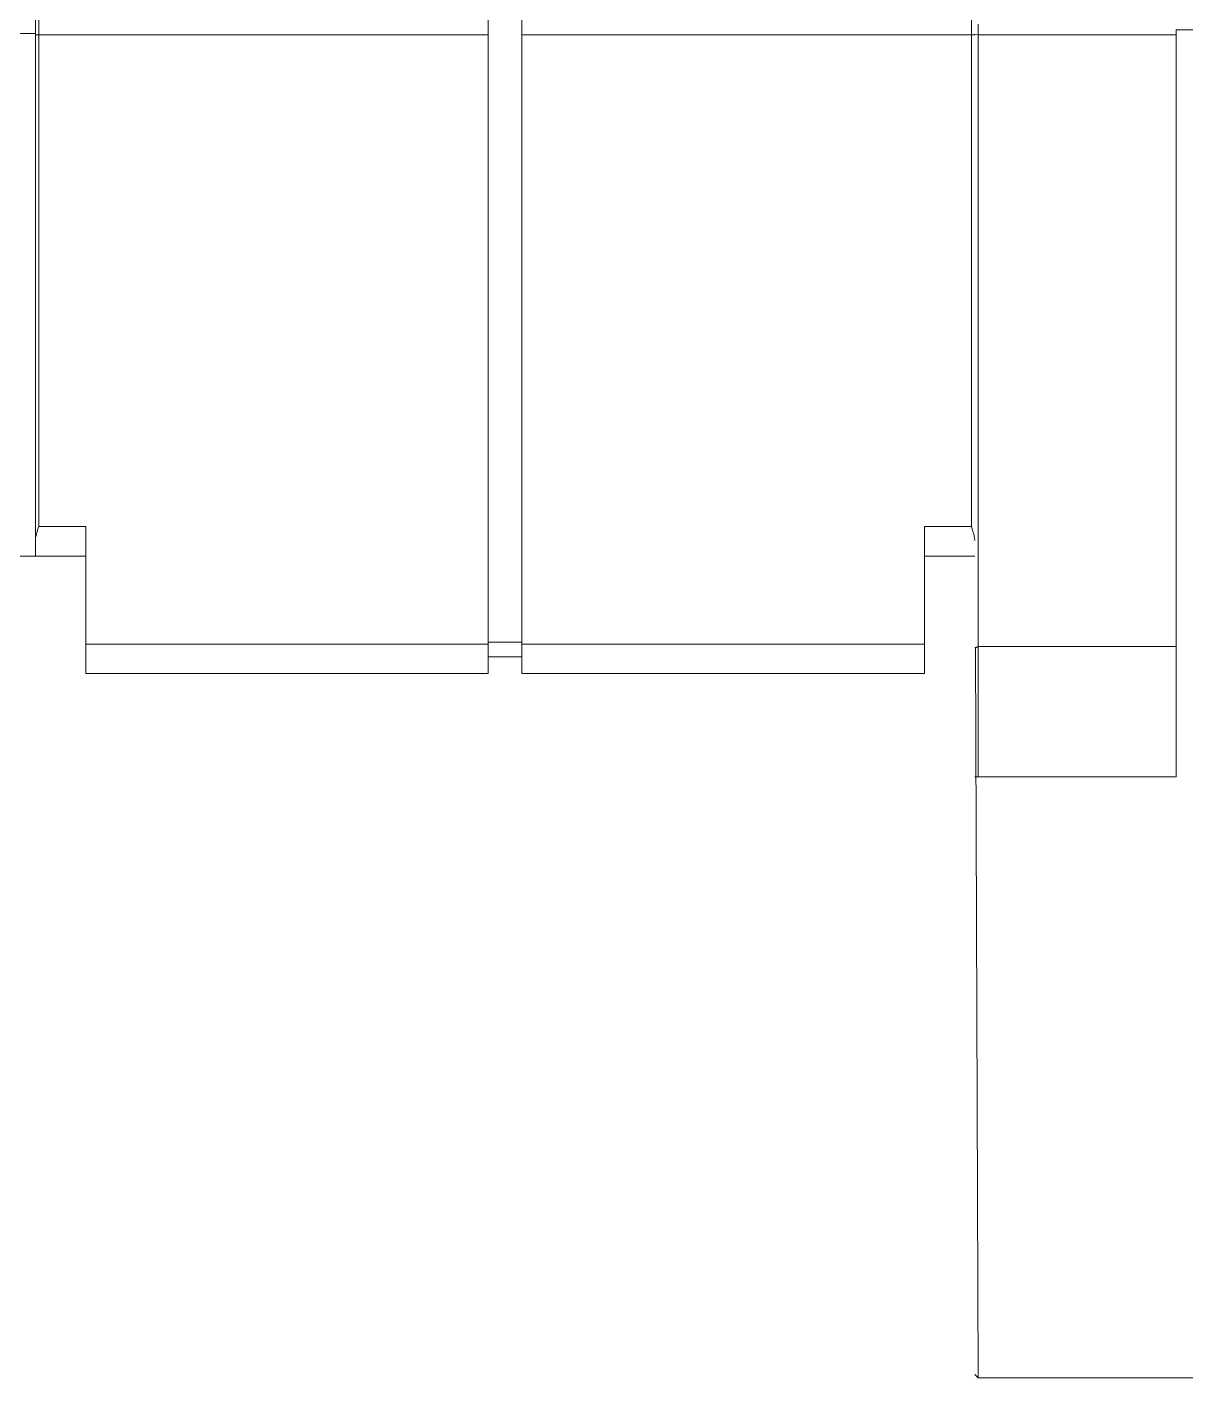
# Model space of a CAD drawing. Header units: millimetres. Extents: x 1359 to 3577, y 1333 to 3557.
# Drawn here: x 1638.31 to 1672.86, y 1776.66 to 1816.93 of the extents above; entities that cross this region are included whole.
import ezdxf

# ---------------------------------------------------------------- set-up
doc = ezdxf.new("R2010")
doc.units = ezdxf.units.MM
doc.layers.add('000-PI-Oprema', color=30, linetype='Continuous', lineweight=5)
doc.layers.add('002-PI-Kabelska kanalica', color=150, linetype='Continuous')

# ---------------------------------------------------------------- blocks, each defined once
blk = doc.blocks.new('QB')
at = {"layer": '000-PI-Oprema', "color": 0, "linetype": 'ByBlock', "lineweight": 0}
for p, q in [((77.307, -61.992), (77.307, -25.487)), ((77.407, -61.108), (77.407, -45.992)), ((90.807, -65.494), (90.807, -45.992)), ((91.807, -65.494), (91.807, -45.992)), ((105.207, -61.108), (105.207, -45.992)), ((105.407, -48.126), (105.407, -46.137)), ((76.807, -46.422), (77.307, -46.422)), ((77.407, -46.457), (90.807, -46.457)), ((91.807, -46.457), (105.207, -46.457)), ((105.407, -46.457), (105.307, -46.45)), ((105.407, -46.457), (111.307, -46.457)), ((111.307, -46.312), (118.307, -46.312)), ((111.307, -68.569), (111.307, -46.312)), ((105.407, -49.784), (105.407, -48.126)), ((105.407, -51.439), (105.407, -49.784)), ((105.407, -53.106), (105.407, -51.439)), ((105.407, -54.76), (105.407, -53.106)), ((105.407, -56.413), (105.407, -54.76)), ((105.407, -59.731), (105.407, -56.413)), ((105.407, -61.379), (105.407, -59.731)), ((77.374, -61.211), (77.39, -61.161)), ((77.39, -61.161), (77.407, -61.108)), ((77.407, -61.108), (78.807, -61.108)), ((78.807, -65.494), (78.807, -61.108)), ((103.807, -61.108), (105.207, -61.108)), ((103.807, -65.494), (103.807, -61.108)), ((105.224, -61.161), (105.207, -61.108)), ((105.239, -61.211), (105.224, -61.161)), ((77.307, -61.504), (77.31, -61.477)), ((77.307, -61.53), (77.307, -61.504)), ((77.31, -61.477), (77.314, -61.446)), ((77.314, -61.446), (77.32, -61.414)), ((77.32, -61.414), (77.327, -61.379)), ((77.327, -61.379), (77.336, -61.341)), ((77.336, -61.341), (77.347, -61.301)), ((77.347, -61.301), (77.36, -61.258)), ((77.36, -61.258), (77.374, -61.211)), ((105.253, -61.258), (105.239, -61.211)), ((105.266, -61.301), (105.253, -61.258)), ((105.277, -61.341), (105.266, -61.301)), ((105.286, -61.379), (105.277, -61.341)), ((105.293, -61.414), (105.286, -61.379)), ((105.299, -61.446), (105.293, -61.414)), ((105.303, -61.477), (105.299, -61.446)), ((105.306, -61.504), (105.303, -61.477)), ((105.307, -61.53), (105.306, -61.504)), ((105.407, -63.043), (105.407, -61.379)), ((76.807, -61.992), (77.307, -61.992)), ((77.307, -61.992), (78.807, -61.992)), ((103.807, -61.992), (105.307, -61.992)), ((105.407, -64.693), (105.407, -63.043)), ((78.807, -64.621), (90.807, -64.621)), ((90.807, -64.557), (91.807, -64.557)), ((91.807, -64.621), (103.807, -64.621)), ((105.307, -64.735), (105.321, -64.729)), ((105.321, -64.729), (105.335, -64.723)), ((105.335, -64.723), (105.349, -64.717)), ((105.349, -64.717), (105.364, -64.711)), ((105.364, -64.711), (105.378, -64.705)), ((105.378, -64.705), (105.392, -64.699)), ((105.392, -64.699), (105.407, -64.693)), ((105.407, -64.693), (111.307, -64.693)), ((105.407, -64.844), (105.407, -64.693)), ((90.807, -64.994), (91.807, -64.994)), ((105.407, -65.004), (105.407, -64.844)), ((105.407, -65.172), (105.407, -65.004)), ((105.407, -65.347), (105.407, -65.172)), ((78.807, -65.494), (90.807, -65.494)), ((91.807, -65.494), (103.807, -65.494)), ((105.407, -65.528), (105.407, -65.347)), ((105.407, -65.717), (105.407, -65.528)), ((105.407, -65.912), (105.407, -65.717)), ((105.407, -66.112), (105.407, -65.912)), ((105.407, -66.318), (105.407, -66.112)), ((105.407, -66.529), (105.407, -66.318)), ((105.407, -66.744), (105.407, -66.529)), ((105.407, -66.964), (105.407, -66.744)), ((105.407, -67.186), (105.407, -66.964)), ((105.407, -67.412), (105.407, -67.186)), ((105.407, -67.641), (105.407, -67.412)), ((105.407, -67.871), (105.407, -67.641)), ((105.407, -68.103), (105.407, -67.871)), ((105.407, -68.336), (105.407, -68.103)), ((105.407, -68.569), (105.407, -68.336)), ((105.307, -68.569), (105.407, -68.569)), ((105.407, -68.569), (111.307, -68.569)), ((105.407, -86.492), (105.307, -86.392)), ((105.407, -86.492), (118.307, -86.492))]:
    blk.add_line(p, q, dxfattribs=at)
for points in [[(77.307, -46.45), (77.308, -46.451), (77.314, -46.452), (77.323, -46.454), (77.336, -46.455), (77.351, -46.456), (77.368, -46.456), (77.387, -46.457), (77.407, -46.457)], [(105.207, -46.457), (105.226, -46.457), (105.245, -46.456), (105.262, -46.456), (105.277, -46.455), (105.29, -46.454), (105.299, -46.452), (105.305, -46.451), (105.307, -46.45)], [(105.407, -86.492), (105.328, -64.726)]]:
    blk.add_lwpolyline(points, dxfattribs=at)

msp = doc.modelspace()

# ---------------------------------------------------------------- block references
at = {"layer": '002-PI-Kabelska kanalica', "color": 0, "linetype": 'ByBlock', "lineweight": 0}
msp.add_blockref('QB', (1561.255, 1863.15), dxfattribs=at)

doc.saveas('drawing.dxf')
